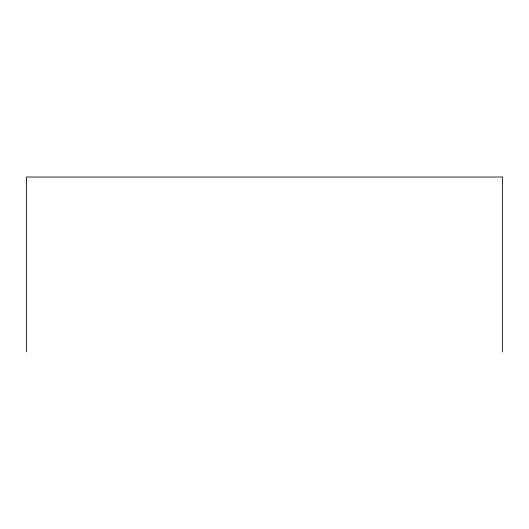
<?xml version="1.0" encoding="UTF-8"?>
<svg xmlns="http://www.w3.org/2000/svg" width="529" height="529" viewBox="0 0 529 529"><rect width="100%" height="100%" fill="white"/><g stroke="black" fill="none" stroke-linecap="round" stroke-linejoin="round"><path stroke-width="0.79" d="M502.55 351.977L502.55 177.023L26.45 177.023L26.45 351.977"/></g></svg>
